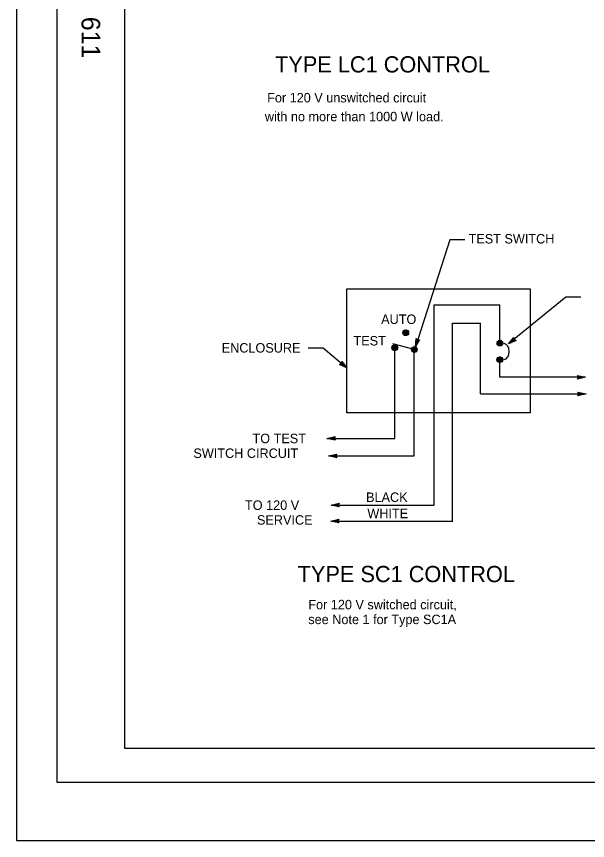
# Model space of a CAD drawing. Extents: x -894 to 866, y -472 to 714.
# Drawn here: x -894 to -472, y -472 to 137 of the extents above; entities that cross this region are included whole.
import ezdxf

# ---------------------------------------------------------------- set-up
doc = ezdxf.new("R2010")
doc.units = 0
for name, color, linetype in [('border_PLOTTING-ELEMENTS', 7, 'Continuous'), ('border_rw_22x34_Cut_Lines', 7, 'Continuous'), ('border_SHEET', 7, 'Continuous'), ('border_WITHIN-BORDER-anno', 7, 'Continuous'), ('es_DETAIL', 7, 'Continuous'), ('es_DETAIL-anno', 7, 'Continuous')]:
    doc.layers.add(name, color=color, linetype=linetype)

msp = doc.modelspace()

# ---------------------------------------------------------------- linework, layer by layer
at = {"layer": 'border_PLOTTING-ELEMENTS'}
for points in [[(-894.04, -472.44), (865.96, -472.44), (865.96, 713.56), (-894.04, 713.56)], [(-864.04, 670.56), (835.96, 670.56), (835.96, -429.44), (-864.04, -429.44)]]:
    msp.add_lwpolyline(points, close=True, dxfattribs=at)
at = {"layer": 'border_rw_22x34_Cut_Lines'}
msp.add_lwpolyline([(-864.04, 670.56), (835.96, 670.56), (835.96, -429.44), (-864.04, -429.44)], close=True, dxfattribs=at)
at = {"layer": 'border_SHEET'}
for p, q in [((-814.04, -404.44), (-814.04, 645.56)), ((810.96, -404.44), (-814.04, -404.44))]:
    msp.add_line(p, q, dxfattribs=at)
at = {"layer": 'es_DETAIL'}
for p, q in [((-585.37, -76.21), (-536.8, -76.21)), ((-585.37, -224.26), (-585.37, -76.21)), ((-536.8, -102.58), (-536.8, -76.21)), ((-571.64, -89.82), (-550.94, -89.82)), ((-571.64, -236.23), (-571.64, -89.85)), ((-550.94, -142.17), (-550.94, -89.82)), ((-608.44, -96.96), (-606.2, -94.72)), ((-608.42, -97.18), (-606.64, -98.95)), ((-608.41, -96.47), (-605.94, -98.94)), ((-608.32, -96.13), (-607.03, -94.84)), ((-608.32, -97.55), (-605.61, -94.84)), ((-608.24, -95.94), (-605.4, -98.77)), ((-608.09, -98.02), (-605.14, -95.07)), ((-607.97, -95.5), (-604.97, -98.5)), ((-607.76, -98.41), (-604.75, -95.4)), ((-607.61, -95.16), (-604.62, -98.14)), ((-607.35, -98.7), (-604.46, -95.8)), ((-607.16, -94.89), (-604.36, -97.7)), ((-606.85, -98.91), (-604.25, -96.31)), ((-606.61, -94.74), (-604.2, -97.15)), ((-606.21, -98.98), (-604.19, -96.95)), ((-605.88, -94.76), (-604.23, -96.41)), ((-605.18, -98.65), (-604.5, -97.97)), ((-538.78, -104.59), (-536.63, -102.44)), ((-538.69, -105.2), (-536.02, -102.53)), ((-538.61, -103.71), (-537.52, -102.62)), ((-538.46, -105.69), (-535.53, -102.76)), ((-538.41, -103.36), (-535.45, -106.32)), ((-538.15, -106.08), (-535.14, -103.07)), ((-538.09, -102.98), (-535.08, -105.99)), ((-537.75, -106.39), (-534.83, -103.47)), ((-537.67, -102.69), (-534.78, -105.58)), ((-537.16, -102.5), (-534.59, -105.07)), ((-536.51, -102.44), (-534.53, -104.41)), ((-535.4, -102.84), (-534.95, -103.29)), ((-616.5, -108.04), (-614.29, -105.83)), ((-616.48, -107.66), (-614.07, -110.07)), ((-616.45, -108.39), (-614.8, -110.05)), ((-616.39, -108.64), (-613.69, -105.94)), ((-616.35, -107.2), (-615.13, -105.97)), ((-616.32, -107.11), (-613.52, -109.91)), ((-616.16, -109.12), (-613.21, -106.17)), ((-616.06, -106.66), (-613.07, -109.65)), ((-599.92, -109.35), (-615.91, -104.98)), ((-615.84, -109.51), (-612.83, -106.5)), ((-615.71, -106.31), (-612.71, -109.3)), ((-615.43, -109.81), (-612.52, -106.9)), ((-615.28, -106.03), (-612.44, -108.87)), ((-614.93, -110.01), (-612.31, -107.4)), ((-614.74, -105.86), (-612.27, -108.33)), ((-614.3, -110.09), (-612.24, -108.03)), ((-614.03, -105.86), (-612.27, -107.63)), ((-613.3, -109.8), (-612.53, -109.02)), ((-602.05, -109.44), (-599.83, -107.22)), ((-602.05, -109.26), (-599.84, -111.48)), ((-601.94, -108.67), (-599.24, -111.37)), ((-601.93, -110.04), (-599.23, -107.34)), ((-601.91, -108.6), (-600.66, -107.35)), ((-601.71, -108.19), (-598.76, -111.14)), ((-601.7, -110.51), (-598.76, -107.57)), ((-601.39, -107.8), (-598.38, -110.81)), ((-601.38, -110.9), (-598.37, -107.89)), ((-600.98, -107.5), (-598.08, -110.41)), ((-600.97, -111.2), (-598.07, -108.3)), ((-600.48, -107.3), (-597.87, -109.91)), ((-600.47, -111.41), (-597.86, -108.8)), ((-599.85, -107.22), (-597.8, -109.28)), ((-599.84, -111.48), (-597.79, -109.43)), ((-598.86, -107.51), (-598.07, -108.29)), ((-538.78, -104.41), (-536.5, -106.69)), ((-538.68, -105.22), (-537.31, -106.59)), ((-538.65, -103.83), (-535.92, -106.56)), ((-537.26, -106.6), (-534.61, -103.96)), ((-536.64, -106.69), (-534.52, -104.58)), ((-535.72, -106.48), (-534.75, -105.51)), ((-614.35, -175.05), (-614.35, -110.13)), ((-601.91, -110.11), (-600.68, -111.34)), ((-599.95, -187.86), (-599.95, -111.52)), ((-598.83, -111.17), (-598.09, -110.44)), ((-538.82, -116.57), (-536.94, -114.69)), ((-538.78, -117.25), (-536.26, -114.72)), ((-538.6, -117.77), (-535.74, -114.91)), ((-538.34, -115.43), (-535.33, -118.44)), ((-538.32, -118.19), (-535.32, -115.19)), ((-537.97, -115.1), (-534.99, -118.07)), ((-537.95, -118.54), (-534.98, -115.56)), ((-537.52, -114.84), (-534.74, -117.62)), ((-536.95, -114.69), (-534.59, -117.06)), ((-536.21, -114.73), (-534.63, -116.31)), ((-538.82, -117.07), (-536.97, -118.92)), ((-538.79, -116.39), (-536.29, -118.9)), ((-538.61, -115.86), (-535.76, -118.72)), ((-537.49, -118.78), (-534.72, -116.02)), ((-536.93, -118.92), (-534.58, -116.58)), ((-536.8, -129.83), (-536.8, -118.95)), ((-536.16, -118.86), (-534.64, -117.35)), ((-473.28, -129.83), (-536.8, -129.83)), ((-478.48, -129.83), (-479.28, -128.49)), ((-479.28, -128.49), (-479.28, -128.49)), ((-479.28, -128.49), (-473.28, -129.83)), ((-473.28, -129.83), (-479.28, -131.16)), ((-479.28, -131.16), (-478.48, -129.83)), ((-479.28, -131.16), (-479.28, -131.16)), ((-479.06, -128.84), (-474.66, -129.83)), ((-474.67, -129.83), (-479.05, -130.8)), ((-476.04, -129.83), (-478.87, -130.45)), ((-478.83, -129.2), (-476.04, -129.83)), ((-478.65, -129.55), (-477.42, -129.82)), ((-477.42, -129.82), (-478.63, -130.09)), ((-473.28, -129.83), (-473.28, -129.83)), ((-550.94, -142.17), (-472.99, -142.17)), ((-478.19, -142.17), (-478.99, -140.83)), ((-478.99, -140.83), (-478.99, -140.83)), ((-478.99, -140.83), (-472.99, -142.17)), ((-472.99, -142.17), (-478.99, -143.5)), ((-478.99, -143.5), (-478.19, -142.17)), ((-478.99, -143.5), (-478.99, -143.5)), ((-478.77, -141.19), (-474.37, -142.17)), ((-474.38, -142.18), (-478.75, -143.14)), ((-475.75, -142.17), (-478.57, -142.8)), ((-478.54, -141.55), (-475.75, -142.17)), ((-478.36, -141.9), (-477.13, -142.17)), ((-477.13, -142.17), (-478.34, -142.44)), ((-472.99, -142.17), (-472.99, -142.17)), ((-664.51, -175.02), (-658.51, -173.69)), ((-664.51, -175.02), (-614.25, -175.02)), ((-658.51, -176.36), (-664.51, -175.02)), ((-664.51, -175.02), (-664.51, -175.02)), ((-658.73, -176.01), (-663.13, -175.02)), ((-663.12, -175.02), (-658.75, -174.05)), ((-661.75, -175.03), (-658.92, -174.4)), ((-658.96, -175.65), (-661.75, -175.03)), ((-660.37, -175.03), (-659.16, -174.76)), ((-659.14, -175.3), (-660.37, -175.03)), ((-658.51, -173.69), (-659.31, -175.02)), ((-659.31, -175.02), (-658.51, -176.36)), ((-658.51, -173.69), (-658.51, -173.69)), ((-658.51, -176.36), (-658.51, -176.36)), ((-663.28, -188.02), (-657.28, -186.69)), ((-663.28, -188.02), (-600.03, -188.02)), ((-657.28, -189.36), (-663.28, -188.02)), ((-663.28, -188.02), (-663.28, -188.02)), ((-657.5, -189), (-661.9, -188.02)), ((-661.89, -188.01), (-657.52, -187.05)), ((-660.52, -188.02), (-657.7, -187.39)), ((-657.73, -188.64), (-660.52, -188.02)), ((-659.14, -188.02), (-657.93, -187.75)), ((-657.91, -188.3), (-659.14, -188.02)), ((-657.28, -186.69), (-658.08, -188.02)), ((-658.08, -188.02), (-657.28, -189.36)), ((-657.28, -186.69), (-657.28, -186.69)), ((-657.28, -189.36), (-657.28, -189.36)), ((-661.4, -224.37), (-655.4, -223.04)), ((-661.4, -224.37), (-585.37, -224.37)), ((-655.4, -225.71), (-661.4, -224.37)), ((-661.4, -224.37), (-661.4, -224.37)), ((-655.62, -225.35), (-660.02, -224.37)), ((-660.01, -224.36), (-655.64, -223.4)), ((-658.64, -224.37), (-655.81, -223.74)), ((-655.85, -224.99), (-658.64, -224.37)), ((-657.26, -224.37), (-656.05, -224.1)), ((-656.03, -224.64), (-657.26, -224.37)), ((-655.4, -223.04), (-656.2, -224.37)), ((-656.2, -224.37), (-655.4, -225.71)), ((-655.4, -223.04), (-655.4, -223.04)), ((-655.4, -225.71), (-655.4, -225.71)), ((-661.66, -236.19), (-655.66, -234.86)), ((-661.66, -236.19), (-571.54, -236.19)), ((-655.66, -237.53), (-661.66, -236.19)), ((-661.66, -236.19), (-661.66, -236.19)), ((-655.88, -237.17), (-660.28, -236.19)), ((-660.27, -236.19), (-655.89, -235.22)), ((-658.9, -236.19), (-656.07, -235.57)), ((-656.11, -236.81), (-658.9, -236.19)), ((-657.51, -236.19), (-656.31, -235.93)), ((-656.29, -236.47), (-657.51, -236.19)), ((-655.66, -234.86), (-656.46, -236.19)), ((-656.46, -236.19), (-655.66, -237.53)), ((-655.66, -234.86), (-655.66, -234.86)), ((-655.66, -237.53), (-655.66, -237.53))]:
    msp.add_line(p, q, dxfattribs=at)
msp.add_lwpolyline([(-649.7, -64.44), (-649.7, -64.44), (-514.35, -64.43), (-514.34, -156.05), (-649.7, -156.06), (-649.7, -64.44)], dxfattribs=at)
for centre in [(-606.31, -96.85), (-536.66, -104.56), (-614.37, -107.96), (-599.92, -109.35), (-536.7, -116.81)]:
    msp.add_circle(centre, 2.13, dxfattribs=at)
msp.add_ellipse((-533.88, -110.8), major_axis=(-0.11, 6.01), ratio=0.672474, start_param=3.236337, end_param=6.151825, dxfattribs=at)
at = {"layer": 'es_DETAIL-anno'}
for p, q in [((-599.17, -107.35), (-598.56, -101.24)), ((-596.03, -102.07), (-599.17, -107.35)), ((-598.74, -106.03), (-598.3, -101.57)), ((-596.43, -102.17), (-598.74, -106.04)), ((-598.56, -101.24), (-598.56, -101.24)), ((-598.56, -101.24), (-597.55, -102.41)), ((-598.31, -104.73), (-598.02, -101.85)), ((-596.85, -102.28), (-598.31, -104.73)), ((-597.87, -103.42), (-597.75, -102.19)), ((-597.23, -102.34), (-597.87, -103.42)), ((-597.55, -102.41), (-596.03, -102.07)), ((-596.03, -102.07), (-596.03, -102.07)), ((-530.31, -105.05), (-526.26, -100.43)), ((-524.68, -102.59), (-530.31, -105.05)), ((-525.06, -102.43), (-529.2, -104.24)), ((-529.19, -104.23), (-526.23, -100.86)), ((-528.08, -103.42), (-526.17, -101.25)), ((-525.46, -102.28), (-528.08, -103.42)), ((-526.96, -102.61), (-526.15, -101.67)), ((-525.81, -102.1), (-526.96, -102.61)), ((-526.26, -100.43), (-526.26, -100.43)), ((-526.26, -100.43), (-526.11, -101.98)), ((-526.11, -101.98), (-524.68, -102.59)), ((-524.68, -102.59), (-524.68, -102.59)), ((-599.17, -107.35), (-599.17, -107.35)), ((-530.31, -105.05), (-530.31, -105.05)), ((-655.25, -120.28), (-653.81, -119.73)), ((-649.7, -122.92), (-655.25, -120.28)), ((-655.25, -120.28), (-655.25, -120.28)), ((-650.8, -122.07), (-654.85, -120.14)), ((-651.88, -121.22), (-654.49, -119.98)), ((-652.97, -120.37), (-654.09, -119.84)), ((-653.81, -119.73), (-653.61, -118.18)), ((-653.77, -119.4), (-652.97, -120.37)), ((-653.7, -119.02), (-651.88, -121.22)), ((-653.66, -118.59), (-650.79, -122.07)), ((-653.61, -118.18), (-653.61, -118.18)), ((-653.61, -118.18), (-649.7, -122.92)), ((-649.7, -122.92), (-649.7, -122.92))]:
    msp.add_line(p, q, dxfattribs=at)
for points in [[(-562.47, -28.08), (-573.61, -28.08), (-599.17, -107.35)], [(-476.82, -70.55), (-487.96, -70.55), (-530.31, -105.05)], [(-678.34, -108.16), (-667.2, -108.16), (-649.7, -122.92)]]:
    msp.add_lwpolyline(points, dxfattribs=at)

# ---------------------------------------------------------------- texts
at = {"layer": 'border_WITHIN-BORDER-anno'}
msp.add_text('611', height=13.78, rotation=270, dxfattribs=at).set_placement((-845.95, 136.77))
at = {"layer": 'es_DETAIL-anno'}
for s, height, p in [('TYPE LC1 CONTROL', 12.0078, (-702.88, 95.59)), ('For 120 V unswitched circuit', 7, (-708.73, 73.46)), ('with no more than 1000 W load.', 7, (-710.41, 59.5)), ('TEST SWITCH', 7, (-559.81, -30.88)), ('AUTO', 7, (-624.44, -90.4)), ('TEST', 7, (-644.88, -106.31)), ('ENCLOSURE', 7, (-742.32, -111.56)), ('TO TEST', 7, (-719.55, -178.57)), ('SWITCH CIRCUIT', 7, (-763.25, -189.5)), ('BLACK', 7, (-635.57, -222.04)), ('TO 120 V', 7, (-725.11, -227.91)), ('WHITE', 7, (-634.66, -234.06)), ('SERVICE', 7, (-716.24, -238.85)), ('TYPE SC1 CONTROL', 12.0078, (-686.17, -281.36)), ('For 120 V switched circuit,', 7, (-678.3, -301.45)), ('see Note 1 for Type SC1A', 7, (-678.3, -312.39))]:
    msp.add_text(s, height=height, dxfattribs=at).set_placement(p)

doc.saveas('drawing.dxf')
